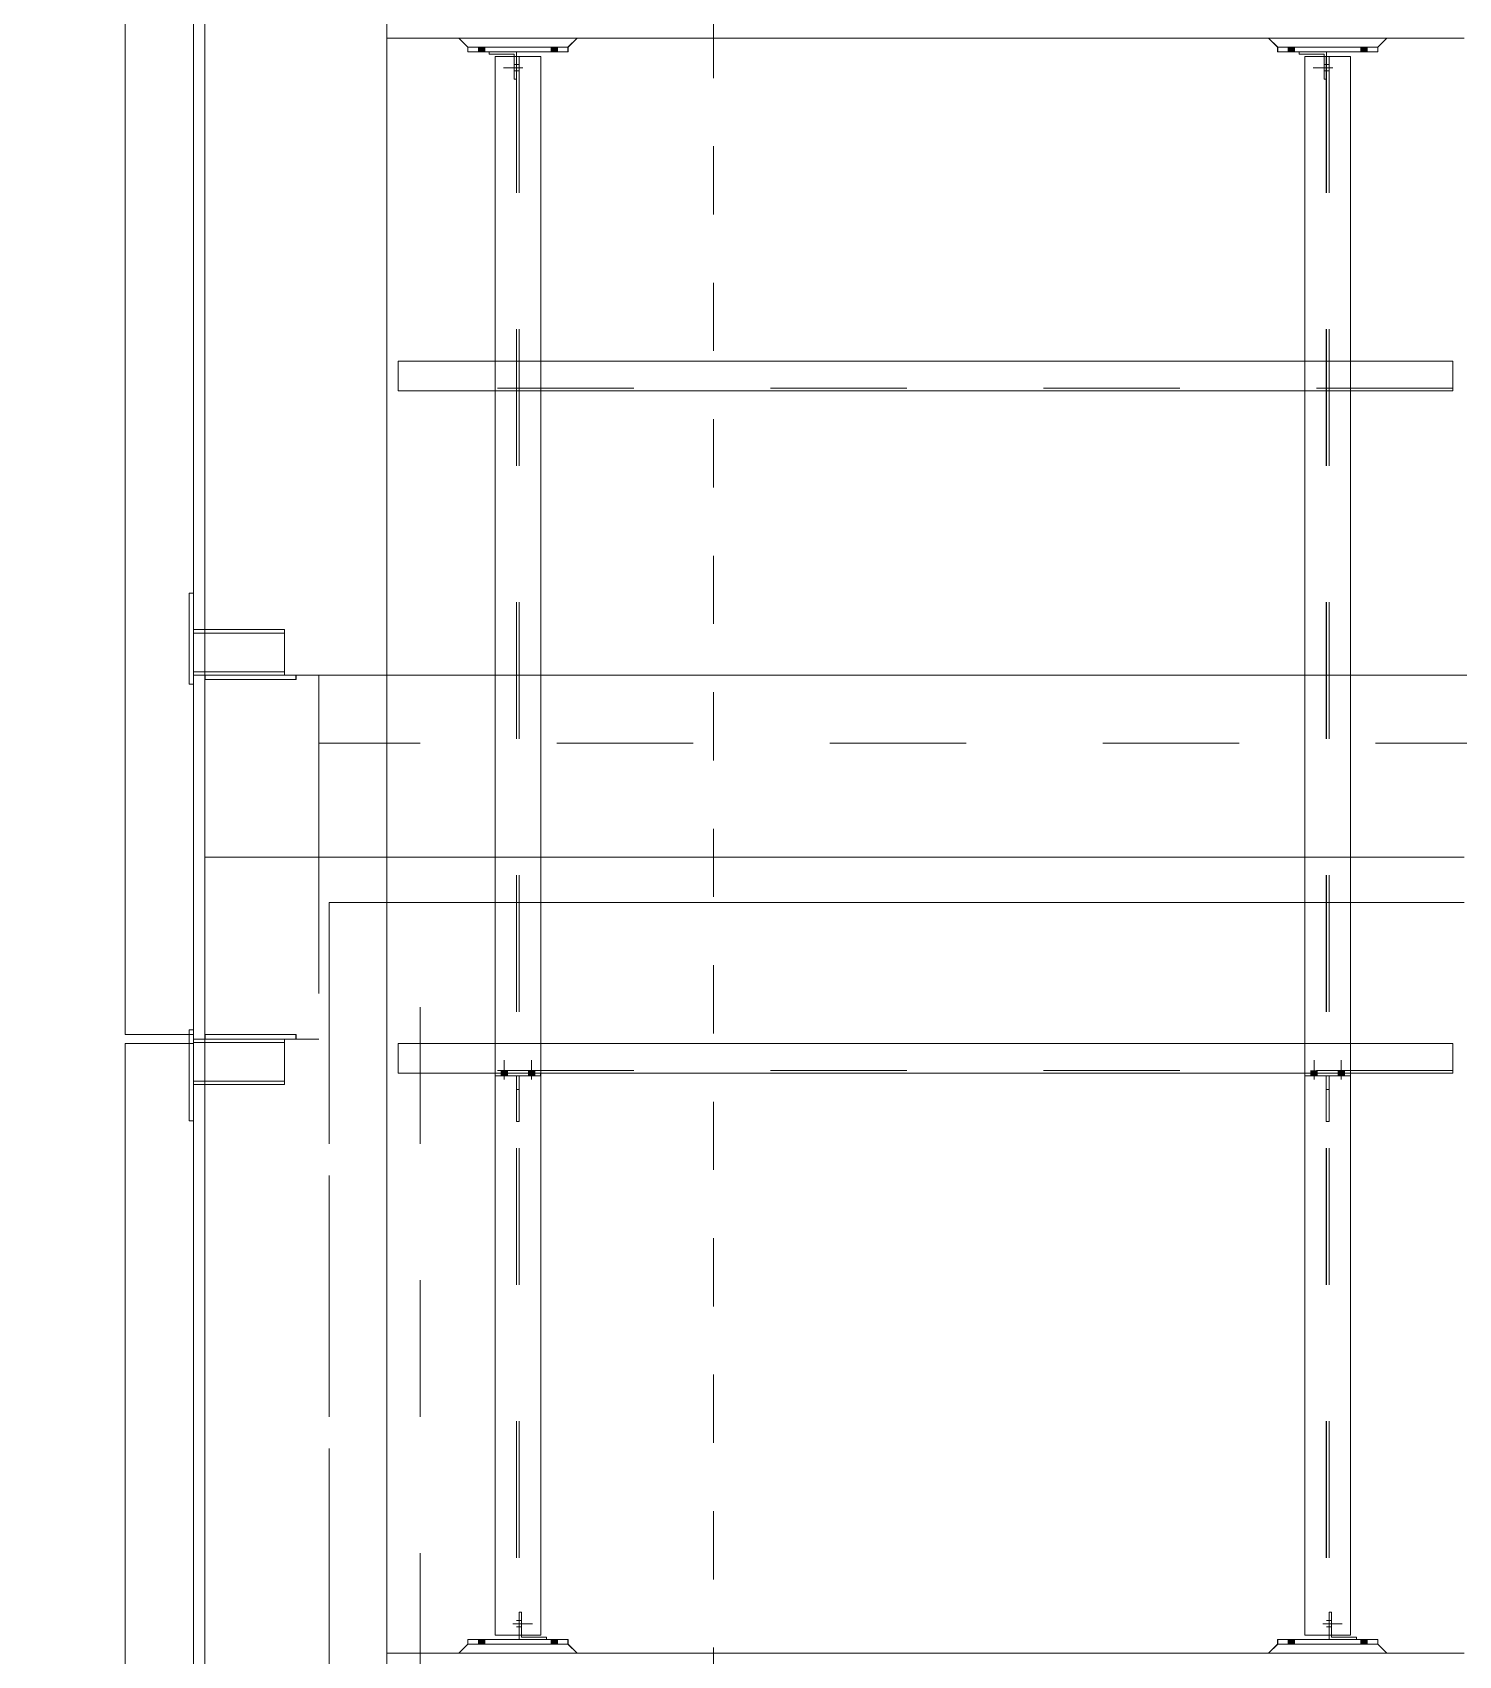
# Model space of a CAD drawing. Header units: millimetres. Extents: x 663313 to 1226001, y 1431724 to 1620898.
# Drawn here: x 663523.254 to 663526.388, y 1524736.523 to 1524740.091 of the extents above; entities that cross this region are included whole.
import ezdxf

# ---------------------------------------------------------------- set-up
doc = ezdxf.new("R2010")
doc.units = ezdxf.units.MM
for name, pattern in [('XKITLINE00', [0]), ('XKITLINE01', [4, 1, -1, 1, -1]), ('XKITLINE02', [4, 2, -2])]:
    doc.linetypes.add(name, pattern=pattern)
for name, color, linetype, lineweight in [('Bolt', 7, 'Continuous', 0), ('Part', 7, 'Continuous', 0), ('S-GRID', 7, 'Continuous', 9)]:
    doc.layers.add(name, color=color, linetype=linetype, lineweight=lineweight)
doc.layers.add('VPORT', color=7, linetype='Continuous')

# ---------------------------------------------------------------- blocks, each defined once
blk = doc.blocks.new('*A15041977')
at = {"layer": 'Part', "color": 7, "linetype": 'XKITLINE00', "lineweight": 0}
for p, q in [((202.289902, 185.058471), (202.289902, 182.391804)), ((202.289902, 182.391804), (218.076578, 182.391804))]:
    blk.add_line(p, q, dxfattribs=at)
at = {"layer": 'Part', "color": 7, "linetype": 'XKITLINE02', "lineweight": 0}
blk.add_line((202.291122, 182.391804), (202.291122, 185.058471), dxfattribs=at)
blk = doc.blocks.new('*A15061979')
at = {"layer": 'Part', "color": 7, "linetype": 'XKITLINE00', "lineweight": 0}
for p, q in [((204.943984, 182.258471), (203.477317, 182.258471)), ((203.477317, 182.258471), (203.477317, 182.191804)), ((204.943984, 182.191804), (203.477317, 182.191804)), ((204.94452, 182.258471), (204.943984, 182.258471)), ((204.943984, 182.258471), (204.94452, 182.258471)), ((204.943984, 182.191804), (204.943984, 182.258471)), ((204.943984, 182.191804), (204.94452, 182.191804)), ((204.94452, 182.191804), (204.943984, 182.191804)), ((204.94452, 182.191804), (204.94452, 182.258471))]:
    blk.add_line(p, q, dxfattribs=at)
at = {"layer": 'Part', "color": 7, "linetype": 'XKITLINE02', "lineweight": 0}
blk.add_line((203.477854, 182.191804), (203.477854, 182.258471), dxfattribs=at)
blk = doc.blocks.new('*A15071980')
at = {"layer": 'Bolt'}
for points in [[(203.724, 182.258), (203.724, 182.192), (203.631, 182.192), (203.631, 182.258)], [(204.791, 182.258), (204.791, 182.192), (204.698, 182.192), (204.698, 182.258)]]:
    blk.add_hatch(color=7, dxfattribs=at).paths.add_polyline_path(points, flags=17)
at = {"layer": 'Bolt', "color": 7, "linetype": 'XKITLINE00', "lineweight": 0}
for p, q in [((203.631, 182.258), (203.631, 182.192)), ((203.678, 182.258), (203.678, 182.192)), ((203.724, 182.258), (203.724, 182.192)), ((204.698, 182.258), (204.698, 182.192)), ((204.744, 182.258), (204.744, 182.192)), ((204.791, 182.258), (204.791, 182.192))]:
    blk.add_line(p, q, dxfattribs=at)
blk = doc.blocks.new('*A15081981')
at = {"layer": 'Part', "color": 7, "linetype": 'XKITLINE00', "lineweight": 0}
for p, q in [((216.809682, 182.258471), (215.343016, 182.258471)), ((215.343016, 182.258471), (215.343016, 182.191804)), ((216.809682, 182.191804), (215.343016, 182.191804)), ((216.810219, 182.258471), (216.809682, 182.258471)), ((216.809682, 182.258471), (216.810219, 182.258471)), ((216.809682, 182.191804), (216.809682, 182.258471)), ((216.809682, 182.191804), (216.810219, 182.191804)), ((216.810219, 182.191804), (216.809682, 182.191804)), ((216.810219, 182.191804), (216.810219, 182.258471))]:
    blk.add_line(p, q, dxfattribs=at)
at = {"layer": 'Part', "color": 7, "linetype": 'XKITLINE02', "lineweight": 0}
blk.add_line((215.343553, 182.191804), (215.343553, 182.258471), dxfattribs=at)
blk = doc.blocks.new('*A15091982')
at = {"layer": 'Bolt'}
for points in [[(215.59, 182.258), (215.59, 182.192), (215.497, 182.192), (215.497, 182.258)], [(216.657, 182.258), (216.657, 182.192), (216.563, 182.192), (216.563, 182.258)]]:
    blk.add_hatch(color=7, dxfattribs=at).paths.add_polyline_path(points, flags=17)
at = {"layer": 'Bolt', "color": 7, "linetype": 'XKITLINE00', "lineweight": 0}
for p, q in [((215.497, 182.258), (215.497, 182.192)), ((215.543, 182.258), (215.543, 182.192)), ((215.59, 182.258), (215.59, 182.192)), ((216.563, 182.258), (216.563, 182.192)), ((216.61, 182.258), (216.61, 182.192)), ((216.657, 182.258), (216.657, 182.192))]:
    blk.add_line(p, q, dxfattribs=at)
blk = doc.blocks.new('*A15181991')
at = {"layer": 'Part', "color": 7, "linetype": 'XKITLINE02', "lineweight": 0}
for p, q in [((201.29289, 173.058471), (201.2922, 173.058471)), ((201.2922, 173.058471), (250.779831, 173.058471)), ((201.2922, 172.058471), (201.2922, 173.058471)), ((250.779102, 172.058471), (201.2922, 172.058471))]:
    blk.add_line(p, q, dxfattribs=at)
blk = doc.blocks.new('*A15191992')
at = {"layer": 'Part', "color": 7, "linetype": 'XKITLINE02', "lineweight": 0}
for p, q in [((201.291259, 170.391804), (201.291259, 173.058471)), ((201.291259, 173.058471), (201.292202, 173.058471)), ((202.291243, 173.058471), (201.291259, 173.058471)), ((201.292202, 173.058471), (201.292202, 170.391804)), ((204.544457, 173.058471), (203.877342, 173.058471)), ((216.410156, 173.058471), (215.74304, 173.058471)), ((201.292202, 170.391804), (201.291259, 170.391804)), ((202.291243, 170.391804), (201.291259, 170.391804)), ((204.544457, 170.391804), (203.877342, 170.391804)), ((216.410156, 170.391804), (215.74304, 170.391804))]:
    blk.add_line(p, q, dxfattribs=at)
at = {"layer": 'Part', "color": 7, "linetype": 'XKITLINE00', "lineweight": 0}
for p, q in [((203.877342, 173.058471), (202.291243, 173.058471)), ((215.74304, 173.058471), (204.544457, 173.058471)), ((218.076578, 173.058471), (216.410156, 173.058471)), ((203.877342, 170.391804), (202.291243, 170.391804)), ((215.74304, 170.391804), (204.544457, 170.391804)), ((218.076578, 170.391804), (216.410156, 170.391804))]:
    blk.add_line(p, q, dxfattribs=at)
blk = doc.blocks.new('*A15201993')
at = {"layer": 'Part', "color": 7, "linetype": 'XKITLINE00', "lineweight": 0}
for p, q in [((202.456583, 177.225138), (202.456583, 177.658471)), ((202.456583, 177.658471), (202.456622, 177.658471)), ((202.456583, 177.658471), (217.910553, 177.658471)), ((217.909943, 177.658471), (217.909943, 177.225138)), ((217.910514, 177.265138), (217.910514, 177.658471)), ((202.456583, 177.225138), (217.910553, 177.225138)), ((217.910514, 177.265138), (217.909943, 177.265138)), ((217.909982, 177.265138), (217.910514, 177.265138)), ((217.910553, 177.265138), (217.910553, 177.225138))]:
    blk.add_line(p, q, dxfattribs=at)
at = {"layer": 'Part', "color": 7, "linetype": 'XKITLINE02', "lineweight": 0}
for p, q in [((202.456622, 177.658471), (202.456622, 177.265138)), ((202.457154, 177.265138), (202.457154, 177.658471)), ((202.457154, 177.658471), (202.457193, 177.658471)), ((202.457193, 177.658471), (202.457193, 177.225138)), ((217.909982, 177.658471), (217.909943, 177.658471)), ((217.909982, 177.265138), (217.909982, 177.658471)), ((217.910553, 177.658471), (217.910514, 177.658471)), ((217.910553, 177.658471), (217.910553, 177.265138)), ((202.457193, 177.225138), (202.456583, 177.225138)), ((202.456622, 177.265138), (202.457154, 177.265138)), ((217.909943, 177.265138), (202.456622, 177.265138))]:
    blk.add_line(p, q, dxfattribs=at)
blk = doc.blocks.new('*A15211994')
at = {"layer": 'S-GRID', "color": 7, "linetype": 'XKITLINE01', "lineweight": 0}
blk.add_line((207.07657, 113.807465), (207.07657, 234.909797), dxfattribs=at)
blk = doc.blocks.new('*A15251998')
at = {"layer": 'Part', "color": 7, "linetype": 'XKITLINE00', "lineweight": 0}
for p, q in [((199.623236, 209.725138), (199.623236, 157.458471)), ((202.289902, 209.725138), (202.289902, 157.458471)), ((202.291121, 182.391804), (202.291121, 158.725138))]:
    blk.add_line(p, q, dxfattribs=at)
at = {"layer": 'Part', "color": 7, "linetype": 'XKITLINE02', "lineweight": 0}
for p, q in [((199.624455, 135.391804), (199.624455, 209.725138)), ((202.291121, 185.058471), (202.291121, 182.391804)), ((202.291121, 158.725138), (202.291121, 135.391804))]:
    blk.add_line(p, q, dxfattribs=at)
blk = doc.blocks.new('*A15261999')
at = {"layer": 'Part', "color": 7, "linetype": 'XKITLINE00', "lineweight": 0}
for p, q in [((198.456545, 187.658471), (198.456545, 167.791804)), ((199.456545, 167.791804), (199.456545, 187.658471)), ((198.456545, 167.791804), (199.459588, 167.791804)), ((198.456545, 167.658471), (198.456545, 157.458471)), ((199.458374, 167.658471), (198.456545, 167.658471)), ((199.456545, 167.658471), (199.456545, 157.458471))]:
    blk.add_line(p, q, dxfattribs=at)
at = {"layer": 'Part', "color": 7, "linetype": 'XKITLINE02', "lineweight": 0}
blk.add_line((199.459588, 167.658471), (199.458374, 167.658471), dxfattribs=at)
blk = doc.blocks.new('*A15292002')
at = {"layer": 'Part', "color": 7, "linetype": 'XKITLINE00', "lineweight": 0}
for p, q in [((202.289905, 158.725138), (202.289905, 157.458471)), ((218.076578, 158.725138), (202.289905, 158.725138))]:
    blk.add_line(p, q, dxfattribs=at)
at = {"layer": 'Part', "color": 7, "linetype": 'XKITLINE02', "lineweight": 0}
blk.add_line((202.291118, 158.725138), (202.291118, 154.391804), dxfattribs=at)
blk = doc.blocks.new('*A15302003')
at = {"layer": 'Part', "color": 7, "linetype": 'XKITLINE02', "lineweight": 0}
for p, q in [((201.444548, 154.191804), (201.444548, 169.725138)), ((201.444548, 169.725138), (202.291243, 169.725138)), ((201.445523, 154.191804), (201.445523, 169.725138)), ((221.411209, 169.725138), (203.877342, 169.725138)), ((204.544457, 169.725138), (203.877342, 169.725138)), ((216.410156, 169.725138), (215.74304, 169.725138)), ((220.744586, 169.725138), (218.076578, 169.725138)), ((221.411209, 167.658471), (221.411209, 167.225138)), ((221.412184, 167.658471), (221.412184, 167.225138)), ((221.411209, 158.725138), (221.411209, 154.191804)), ((221.412184, 158.725138), (221.412184, 154.191804)), ((221.412184, 154.191804), (201.444548, 154.191804)), ((221.411209, 154.191804), (221.412184, 154.191804))]:
    blk.add_line(p, q, dxfattribs=at)
at = {"layer": 'Part', "color": 7, "linetype": 'XKITLINE00', "lineweight": 0}
for p, q in [((203.877342, 169.725138), (202.291243, 169.725138)), ((215.74304, 169.725138), (204.544457, 169.725138)), ((218.076578, 169.725138), (216.410156, 169.725138)), ((221.411209, 169.725138), (220.744586, 169.725138)), ((221.412184, 169.725138), (221.411209, 169.725138)), ((221.411209, 169.725138), (221.411209, 167.658471)), ((221.412184, 169.725138), (221.411209, 169.725138)), ((221.412184, 169.725138), (221.412184, 167.658471)), ((221.411209, 167.225138), (221.411209, 158.725138)), ((221.412184, 167.225138), (221.412184, 158.725138))]:
    blk.add_line(p, q, dxfattribs=at)
blk = doc.blocks.new('*A15312004')
at = {"layer": 'Part', "color": 7, "linetype": 'XKITLINE00', "lineweight": 0}
for p, q in [((202.456583, 167.225138), (202.456583, 167.658471)), ((202.456583, 167.658471), (202.456622, 167.658471)), ((217.910553, 167.658471), (202.456583, 167.658471)), ((217.909943, 167.658471), (217.909943, 167.225138)), ((217.910514, 167.265138), (217.910514, 167.658471)), ((217.910553, 167.225138), (202.456583, 167.225138)), ((217.910514, 167.265138), (217.909943, 167.265138)), ((217.909982, 167.265138), (217.910514, 167.265138)), ((217.910553, 167.265138), (217.910553, 167.225138))]:
    blk.add_line(p, q, dxfattribs=at)
at = {"layer": 'Part', "color": 7, "linetype": 'XKITLINE02', "lineweight": 0}
for p, q in [((202.456622, 167.658471), (202.456622, 167.265138)), ((202.457154, 167.265138), (202.457154, 167.658471)), ((202.457154, 167.658471), (202.457193, 167.658471)), ((202.457193, 167.658471), (202.457193, 167.225138)), ((217.909982, 167.658471), (217.909943, 167.658471)), ((217.909982, 167.265138), (217.909982, 167.658471)), ((217.910553, 167.658471), (217.910514, 167.658471)), ((217.910553, 167.658471), (217.910553, 167.265138)), ((202.457193, 167.225138), (202.456583, 167.225138)), ((202.456622, 167.265138), (202.457154, 167.265138)), ((217.909943, 167.265138), (202.456622, 167.265138))]:
    blk.add_line(p, q, dxfattribs=at)
blk = doc.blocks.new('*A15992072')
at = {"layer": 'Part', "color": 7, "linetype": 'XKITLINE00', "lineweight": 0}
for p, q in [((203.790772, 182.191804), (203.790772, 182.158471)), ((204.190772, 182.191804), (204.190772, 182.125138)), ((204.191065, 182.191804), (204.191065, 182.125138)), ((203.790772, 182.158471), (204.157439, 182.158471)), ((204.157439, 182.158471), (204.157439, 182.125138))]:
    blk.add_line(p, q, dxfattribs=at)
at = {"layer": 'Part', "color": 7, "linetype": 'XKITLINE02', "lineweight": 0}
for p, q in [((204.191065, 182.191804), (203.790772, 182.191804)), ((203.791065, 182.158471), (203.791065, 182.191804)), ((204.157732, 182.158471), (204.157439, 182.158471)), ((204.157439, 182.125138), (204.157439, 181.791804)), ((204.157732, 181.791804), (204.157732, 182.158471)), ((204.190772, 182.125138), (204.190772, 181.791804)), ((204.191065, 182.125138), (204.191065, 181.791804)), ((204.191065, 181.791804), (204.157439, 181.791804))]:
    blk.add_line(p, q, dxfattribs=at)
blk = doc.blocks.new('*A16002073')
at = {"layer": 'Bolt', "color": 7, "linetype": 'XKITLINE02', "lineweight": 0}
for p, q in [((204.283719, 181.958471), (203.997585, 181.958471)), ((204.191014, 182.005138), (204.15768, 182.005138)), ((204.230953, 182.005138), (204.190953, 182.005138)), ((204.190824, 181.911804), (204.15749, 181.911804)), ((204.230884, 181.911804), (204.190884, 181.911804))]:
    blk.add_line(p, q, dxfattribs=at)
blk = doc.blocks.new('*A16012074')
at = {"layer": 'Part', "color": 7, "linetype": 'XKITLINE02', "lineweight": 0}
for p, q in [((201.292922, 173.058471), (199.624455, 173.058471)), ((199.624455, 173.058471), (199.624455, 170.391804)), ((201.291121, 173.058471), (201.291121, 170.391804)), ((199.624455, 170.391804), (201.292922, 170.391804))]:
    blk.add_line(p, q, dxfattribs=at)
blk = doc.blocks.new('*A16022075')
at = {"layer": 'Part', "color": 7, "linetype": 'XKITLINE02', "lineweight": 0}
for p, q in [((200.958982, 173.058471), (199.624674, 173.058471)), ((199.624674, 173.058471), (199.624674, 172.991804)), ((199.624674, 172.991804), (200.958982, 172.991804)), ((199.625649, 172.991804), (199.625649, 173.058471)), ((200.958007, 172.991804), (200.958007, 173.058471)), ((200.958982, 172.991804), (200.958982, 173.058471))]:
    blk.add_line(p, q, dxfattribs=at)
blk = doc.blocks.new('*A16032076')
at = {"layer": 'Part', "color": 7, "linetype": 'XKITLINE02', "lineweight": 0}
for p, q in [((199.458983, 174.258471), (199.391341, 174.258471)), ((199.391341, 172.925138), (199.391341, 174.258471)), ((199.392317, 174.258471), (199.392317, 172.925138)), ((199.458983, 173.725138), (199.458983, 173.058471)), ((199.458983, 172.925138), (199.391341, 172.925138))]:
    blk.add_line(p, q, dxfattribs=at)
at = {"layer": 'Part', "color": 7, "linetype": 'XKITLINE00', "lineweight": 0}
for p, q in [((199.458008, 174.258471), (199.458008, 172.925138)), ((199.458008, 174.258471), (199.458983, 174.258471)), ((199.458983, 174.258471), (199.458983, 173.725138)), ((199.458008, 172.925138), (199.458983, 172.925138)), ((199.458983, 173.058471), (199.458983, 172.925138))]:
    blk.add_line(p, q, dxfattribs=at)
blk = doc.blocks.new('*A16042077')
at = {"layer": 'Part', "color": 7, "linetype": 'XKITLINE00', "lineweight": 0}
for p, q in [((199.458374, 173.725138), (199.623236, 173.725138)), ((199.458374, 173.058471), (199.458374, 173.725138)), ((199.623236, 173.058471), (199.458374, 173.058471))]:
    blk.add_line(p, q, dxfattribs=at)
at = {"layer": 'Part', "color": 7, "linetype": 'XKITLINE02', "lineweight": 0}
for p, q in [((200.79195, 173.675138), (199.458398, 173.675138)), ((199.458398, 173.675138), (199.458398, 173.108471)), ((199.458618, 173.675138), (199.458618, 173.725138)), ((199.623236, 173.725138), (200.79195, 173.725138)), ((200.79195, 173.725138), (200.791706, 173.725138)), ((200.791706, 173.725138), (200.791706, 173.058471)), ((200.79173, 173.108471), (200.79173, 173.675138)), ((200.79173, 173.675138), (200.79195, 173.675138)), ((200.79195, 173.675138), (200.79195, 173.725138)), ((199.458398, 173.108471), (200.79195, 173.108471)), ((199.458618, 173.058471), (199.458618, 173.108471)), ((199.624455, 173.058471), (199.623236, 173.058471)), ((199.623236, 173.058471), (200.79195, 173.058471)), ((200.791706, 173.058471), (200.79195, 173.058471)), ((200.79195, 173.108471), (200.79173, 173.108471)), ((200.79195, 173.058471), (200.79195, 173.108471))]:
    blk.add_line(p, q, dxfattribs=at)
blk = doc.blocks.new('*A16062079')
at = {"layer": 'Part', "color": 7, "linetype": 'XKITLINE02', "lineweight": 0}
for p, q in [((201.292922, 170.391804), (199.624455, 170.391804)), ((199.624455, 170.391804), (199.624455, 167.725138)), ((201.291121, 170.391804), (201.291121, 167.725138)), ((199.624455, 167.725138), (201.292922, 167.725138))]:
    blk.add_line(p, q, dxfattribs=at)
blk = doc.blocks.new('*A16072080')
at = {"layer": 'Part', "color": 7, "linetype": 'XKITLINE02', "lineweight": 0}
for p, q in [((202.779586, 169.725138), (201.445598, 169.725138)), ((201.445598, 169.725138), (201.445598, 154.191804)), ((202.778931, 154.191804), (202.778931, 169.725138)), ((201.445598, 154.191804), (202.779586, 154.191804))]:
    blk.add_line(p, q, dxfattribs=at)
blk = doc.blocks.new('*A16082081')
at = {"layer": 'Part', "color": 7, "linetype": 'XKITLINE00', "lineweight": 0}
for p, q in [((203.877342, 182.125138), (203.877342, 177.658471)), ((204.544457, 182.125138), (203.877342, 182.125138)), ((204.544008, 182.125138), (204.544008, 177.658471)), ((204.544496, 182.125138), (204.544457, 182.125138)), ((204.544457, 182.125138), (204.544457, 177.658471)), ((203.877342, 177.225138), (203.877342, 167.658471)), ((204.544008, 177.225138), (204.544008, 167.658471)), ((204.544457, 177.225138), (204.544457, 167.658471)), ((204.544008, 167.225138), (204.544008, 158.991804)), ((204.544457, 167.225138), (204.544457, 158.991804)), ((203.877342, 167.185138), (203.877342, 158.991804)), ((204.544457, 158.991804), (203.877342, 158.991804)), ((204.544457, 158.991804), (204.544496, 158.991804))]:
    blk.add_line(p, q, dxfattribs=at)
at = {"layer": 'Part', "color": 7, "linetype": 'XKITLINE02', "lineweight": 0}
for p, q in [((203.877381, 182.125138), (203.877381, 158.991804)), ((203.87779, 182.125138), (203.87779, 158.991804)), ((203.877829, 182.125138), (203.877829, 158.991804)), ((204.190714, 182.125138), (204.190714, 158.991804)), ((204.191123, 182.125138), (204.191123, 158.991804)), ((204.230714, 182.125138), (204.230714, 158.991804)), ((204.231123, 182.125138), (204.231123, 158.991804)), ((204.544496, 182.125138), (204.544008, 182.125138)), ((204.544047, 182.125138), (204.544047, 158.991804)), ((204.544496, 158.991804), (204.544496, 182.125138)), ((203.877342, 177.658471), (203.877342, 177.225138)), ((204.544008, 177.658471), (204.544008, 177.225138)), ((204.544457, 177.658471), (204.544457, 177.225138)), ((203.877342, 167.658471), (203.877342, 167.185138)), ((204.544008, 167.658471), (204.544008, 167.225138)), ((204.544457, 167.658471), (204.544457, 167.225138)), ((204.544496, 158.991804), (204.544008, 158.991804))]:
    blk.add_line(p, q, dxfattribs=at)
blk = doc.blocks.new('*A16122085')
at = {"layer": 'Part', "color": 7, "linetype": 'XKITLINE00', "lineweight": 0}
for p, q in [((204.94452, 158.925138), (203.477317, 158.925138)), ((203.477317, 158.858471), (203.477317, 158.925138)), ((204.943984, 158.925138), (204.94452, 158.925138)), ((204.943984, 158.925138), (204.943984, 158.858471)), ((204.94452, 158.858471), (204.94452, 158.925138)), ((204.94452, 158.858471), (203.477317, 158.858471)), ((204.943984, 158.858471), (204.94452, 158.858471))]:
    blk.add_line(p, q, dxfattribs=at)
at = {"layer": 'Part', "color": 7, "linetype": 'XKITLINE02', "lineweight": 0}
blk.add_line((203.477854, 158.858471), (203.477854, 158.925138), dxfattribs=at)
blk = doc.blocks.new('*A16132086')
at = {"layer": 'Part', "color": 7, "linetype": 'XKITLINE00', "lineweight": 0}
for p, q in [((203.477317, 158.858471), (203.343886, 158.725138)), ((204.943984, 158.858471), (203.477317, 158.858471)), ((204.94452, 158.858471), (204.943984, 158.858471)), ((204.943984, 158.858471), (205.077219, 158.725138)), ((205.077951, 158.725138), (204.94452, 158.858471))]:
    blk.add_line(p, q, dxfattribs=at)
at = {"layer": 'Part', "color": 7, "linetype": 'XKITLINE02', "lineweight": 0}
for p, q in [((203.343886, 158.725138), (203.344618, 158.725138)), ((205.077951, 158.725138), (203.343886, 158.725138)), ((203.344618, 158.725138), (203.477854, 158.858471)), ((204.94452, 158.858471), (204.943984, 158.858471))]:
    blk.add_line(p, q, dxfattribs=at)
blk = doc.blocks.new('*A16142087')
at = {"layer": 'Bolt'}
for points in [[(203.724, 158.925), (203.724, 158.858), (203.631, 158.858), (203.631, 158.925)], [(204.791, 158.925), (204.791, 158.858), (204.698, 158.858), (204.698, 158.925)]]:
    blk.add_hatch(color=7, dxfattribs=at).paths.add_polyline_path(points, flags=17)
at = {"layer": 'Bolt', "color": 7, "linetype": 'XKITLINE00', "lineweight": 0}
for p, q in [((203.631, 158.858), (203.631, 158.925)), ((203.678, 158.858), (203.678, 158.925)), ((203.724, 158.858), (203.724, 158.925)), ((204.698, 158.858), (204.698, 158.925)), ((204.744, 158.858), (204.744, 158.925)), ((204.791, 158.858), (204.791, 158.925))]:
    blk.add_line(p, q, dxfattribs=at)
blk = doc.blocks.new('*A16152088')
at = {"layer": 'Part', "color": 7, "linetype": 'XKITLINE02', "lineweight": 0}
for p, q in [((200.958982, 167.791804), (199.624674, 167.791804)), ((199.624674, 167.791804), (199.624674, 167.725138)), ((199.624674, 167.725138), (200.958982, 167.725138)), ((199.625649, 167.725138), (199.625649, 167.791804)), ((200.958007, 167.725138), (200.958007, 167.791804)), ((200.958982, 167.725138), (200.958982, 167.791804))]:
    blk.add_line(p, q, dxfattribs=at)
blk = doc.blocks.new('*A16162089')
at = {"layer": 'Part', "color": 7, "linetype": 'XKITLINE02', "lineweight": 0}
for p, q in [((199.391341, 167.858471), (199.391341, 167.791804)), ((199.391341, 167.858471), (199.392317, 167.858471)), ((199.391341, 167.858471), (199.458008, 167.858471)), ((199.392317, 167.858471), (199.392317, 166.525138)), ((199.458983, 167.725138), (199.458983, 167.058471)), ((199.391341, 167.658471), (199.391341, 166.525138)), ((199.392317, 166.525138), (199.391341, 166.525138)), ((199.391341, 166.525138), (199.458008, 166.525138))]:
    blk.add_line(p, q, dxfattribs=at)
at = {"layer": 'Part', "color": 7, "linetype": 'XKITLINE00', "lineweight": 0}
for p, q in [((199.391341, 167.791804), (199.391341, 167.658471)), ((199.458983, 167.858471), (199.458008, 167.858471)), ((199.458008, 167.858471), (199.458008, 166.525138)), ((199.458983, 167.858471), (199.458983, 167.725138)), ((199.458983, 167.058471), (199.458983, 166.525138)), ((199.458008, 166.525138), (199.458983, 166.525138))]:
    blk.add_line(p, q, dxfattribs=at)
blk = doc.blocks.new('*A16172090')
at = {"layer": 'Part', "color": 7, "linetype": 'XKITLINE00', "lineweight": 0}
for p, q in [((199.458374, 167.058471), (199.458374, 167.725138)), ((199.458374, 167.725138), (199.623236, 167.725138)), ((199.458374, 167.058471), (199.623236, 167.058471))]:
    blk.add_line(p, q, dxfattribs=at)
at = {"layer": 'Part', "color": 7, "linetype": 'XKITLINE02', "lineweight": 0}
for p, q in [((199.458374, 167.725138), (199.458618, 167.725138)), ((199.458618, 167.675138), (199.458398, 167.675138)), ((199.458398, 167.675138), (199.458398, 167.108471)), ((199.458398, 167.675138), (200.79195, 167.675138)), ((199.458618, 167.725138), (199.458618, 167.675138)), ((199.623236, 167.725138), (199.624455, 167.725138)), ((199.623236, 167.725138), (200.79195, 167.725138)), ((200.791706, 167.058471), (200.791706, 167.725138)), ((200.79173, 167.108471), (200.79173, 167.675138)), ((200.79195, 167.675138), (200.79195, 167.725138)), ((199.458618, 167.058471), (199.458374, 167.058471)), ((199.458398, 167.108471), (199.458618, 167.108471)), ((199.458398, 167.108471), (200.79195, 167.108471)), ((199.458618, 167.108471), (199.458618, 167.058471)), ((200.79195, 167.058471), (199.623236, 167.058471)), ((200.79195, 167.108471), (200.79195, 167.058471))]:
    blk.add_line(p, q, dxfattribs=at)
blk = doc.blocks.new('*A16182091')
at = {"layer": 'Part', "color": 7, "linetype": 'XKITLINE02', "lineweight": 0}
for p, q in [((204.230772, 159.325138), (204.264398, 159.325138)), ((204.230772, 159.325138), (204.230772, 158.991804)), ((204.231065, 158.925138), (204.231065, 159.325138)), ((204.264106, 159.325138), (204.264106, 158.991804)), ((204.264398, 159.325138), (204.264398, 158.991804)), ((204.631065, 158.925138), (204.230772, 158.925138))]:
    blk.add_line(p, q, dxfattribs=at)
at = {"layer": 'Part', "color": 7, "linetype": 'XKITLINE00', "lineweight": 0}
for p, q in [((204.230772, 158.991804), (204.230772, 158.925138)), ((204.264106, 158.991804), (204.264106, 158.958471)), ((204.264106, 158.958471), (204.630772, 158.958471)), ((204.264398, 158.991804), (204.264398, 158.958471)), ((204.630772, 158.958471), (204.631065, 158.958471)), ((204.631065, 158.958471), (204.630772, 158.958471)), ((204.630772, 158.958471), (204.630772, 158.925138)), ((204.631065, 158.958471), (204.631065, 158.925138))]:
    blk.add_line(p, q, dxfattribs=at)
blk = doc.blocks.new('*A16192092')
at = {"layer": 'Bolt', "color": 7, "linetype": 'XKITLINE02', "lineweight": 0}
for p, q in [((204.138119, 159.158471), (204.424252, 159.158471)), ((204.190884, 159.205138), (204.230884, 159.205138)), ((204.190953, 159.111804), (204.230953, 159.111804)), ((204.230824, 159.205138), (204.264157, 159.205138)), ((204.231014, 159.111804), (204.264347, 159.111804))]:
    blk.add_line(p, q, dxfattribs=at)
blk = doc.blocks.new('*A16202093')
at = {"layer": 'Part', "color": 7, "linetype": 'XKITLINE00', "lineweight": 0}
for p, q in [((203.876756, 167.185138), (203.876756, 167.225138)), ((204.543423, 167.185138), (204.543423, 167.225138)), ((204.544008, 167.225138), (204.544008, 167.185138)), ((204.543423, 167.185138), (203.876756, 167.185138)), ((204.544008, 167.185138), (204.543423, 167.185138)), ((204.544008, 167.185138), (204.543423, 167.185138))]:
    blk.add_line(p, q, dxfattribs=at)
at = {"layer": 'Part', "color": 7, "linetype": 'XKITLINE02', "lineweight": 0}
for p, q in [((204.544008, 167.225138), (203.876756, 167.225138)), ((203.877342, 167.185138), (203.877342, 167.225138)), ((204.543423, 167.225138), (204.544008, 167.225138))]:
    blk.add_line(p, q, dxfattribs=at)
blk = doc.blocks.new('*A16212094')
at = {"layer": 'Part', "color": 7, "linetype": 'XKITLINE00', "lineweight": 0}
for p, q in [((204.19009, 166.985138), (204.19009, 167.185138)), ((204.23009, 167.185138), (204.19009, 167.185138)), ((204.190529, 166.518471), (204.19009, 166.985138)), ((204.19009, 166.985138), (204.23009, 166.985138)), ((204.23009, 166.985138), (204.23009, 167.185138)), ((204.23009, 166.985138), (204.230528, 166.518471)), ((204.230675, 166.518471), (204.230675, 167.185138)), ((204.230675, 166.518471), (204.190529, 166.518471)), ((204.230528, 166.518471), (204.230675, 166.518471))]:
    blk.add_line(p, q, dxfattribs=at)
at = {"layer": 'Part', "color": 7, "linetype": 'XKITLINE02', "lineweight": 0}
for p, q in [((204.19009, 167.185138), (204.190675, 167.185138)), ((204.190675, 167.185138), (204.190675, 166.518471)), ((204.23009, 167.185138), (204.230675, 167.185138)), ((204.230675, 167.185138), (204.23009, 167.185138)), ((204.190675, 166.518471), (204.190529, 166.518471))]:
    blk.add_line(p, q, dxfattribs=at)
blk = doc.blocks.new('*A16222095')
at = {"layer": 'Bolt'}
for points in [[(204.057, 167.265), (204.057, 167.225), (203.964, 167.225), (203.964, 167.265)], [(204.057, 167.225), (204.057, 167.185), (203.964, 167.185), (203.964, 167.225)], [(204.457, 167.265), (204.457, 167.225), (204.364, 167.225), (204.364, 167.265)], [(204.457, 167.225), (204.457, 167.185), (204.364, 167.185), (204.364, 167.225)]]:
    blk.add_hatch(color=7, dxfattribs=at).paths.add_polyline_path(points, flags=17)
at = {"layer": 'Bolt', "color": 7, "linetype": 'XKITLINE00', "lineweight": 0}
for p, q in [((203.964, 167.225), (203.964, 167.265)), ((203.964, 167.185), (203.964, 167.225)), ((204.01, 167.132), (204.01, 167.418)), ((204.057, 167.225), (204.057, 167.265)), ((204.057, 167.185), (204.057, 167.225)), ((204.364, 167.225), (204.364, 167.265)), ((204.364, 167.185), (204.364, 167.225)), ((204.41, 167.132), (204.41, 167.418)), ((204.457, 167.225), (204.457, 167.265)), ((204.457, 167.185), (204.457, 167.225))]:
    blk.add_line(p, q, dxfattribs=at)
blk = doc.blocks.new('*A16382111')
at = {"layer": 'Part', "color": 7, "linetype": 'XKITLINE00', "lineweight": 0}
for p, q in [((203.477317, 182.258471), (203.343886, 182.391804)), ((204.943984, 182.258471), (203.477317, 182.258471)), ((205.077219, 182.391804), (204.943984, 182.258471)), ((204.94452, 182.258471), (204.943984, 182.258471)), ((205.077951, 182.391804), (204.94452, 182.258471))]:
    blk.add_line(p, q, dxfattribs=at)
at = {"layer": 'Part', "color": 7, "linetype": 'XKITLINE02', "lineweight": 0}
for p, q in [((205.077951, 182.391804), (203.343886, 182.391804)), ((203.344618, 182.391804), (203.477854, 182.258471)), ((203.477854, 182.258471), (203.477317, 182.258471)), ((205.077219, 182.391804), (205.077951, 182.391804))]:
    blk.add_line(p, q, dxfattribs=at)
blk = doc.blocks.new('*A16712144')
at = {"layer": 'Part', "color": 7, "linetype": 'XKITLINE00', "lineweight": 0}
for p, q in [((216.810219, 158.925138), (215.343016, 158.925138)), ((215.343016, 158.858471), (215.343016, 158.925138)), ((216.809682, 158.925138), (216.810219, 158.925138)), ((216.809682, 158.925138), (216.809682, 158.858471)), ((216.810219, 158.858471), (216.810219, 158.925138)), ((216.810219, 158.858471), (215.343016, 158.858471)), ((216.809682, 158.858471), (216.810219, 158.858471))]:
    blk.add_line(p, q, dxfattribs=at)
at = {"layer": 'Part', "color": 7, "linetype": 'XKITLINE02', "lineweight": 0}
blk.add_line((215.343553, 158.858471), (215.343553, 158.925138), dxfattribs=at)
blk = doc.blocks.new('*A16722145')
at = {"layer": 'Part', "color": 7, "linetype": 'XKITLINE00', "lineweight": 0}
for p, q in [((215.343016, 158.858471), (215.209585, 158.725138)), ((216.809682, 158.858471), (215.343016, 158.858471)), ((216.810219, 158.858471), (216.809682, 158.858471)), ((216.809682, 158.858471), (216.942918, 158.725138)), ((216.94365, 158.725138), (216.810219, 158.858471))]:
    blk.add_line(p, q, dxfattribs=at)
at = {"layer": 'Part', "color": 7, "linetype": 'XKITLINE02', "lineweight": 0}
for p, q in [((215.209585, 158.725138), (215.210317, 158.725138)), ((216.94365, 158.725138), (215.209585, 158.725138)), ((215.210317, 158.725138), (215.343553, 158.858471)), ((216.810219, 158.858471), (216.809682, 158.858471))]:
    blk.add_line(p, q, dxfattribs=at)
blk = doc.blocks.new('*A16732146')
at = {"layer": 'Bolt'}
for points in [[(215.59, 158.925), (215.59, 158.858), (215.497, 158.858), (215.497, 158.925)], [(216.657, 158.925), (216.657, 158.858), (216.563, 158.858), (216.563, 158.925)]]:
    blk.add_hatch(color=7, dxfattribs=at).paths.add_polyline_path(points, flags=17)
at = {"layer": 'Bolt', "color": 7, "linetype": 'XKITLINE00', "lineweight": 0}
for p, q in [((215.497, 158.858), (215.497, 158.925)), ((215.543, 158.858), (215.543, 158.925)), ((215.59, 158.858), (215.59, 158.925)), ((216.563, 158.858), (216.563, 158.925)), ((216.61, 158.858), (216.61, 158.925)), ((216.657, 158.858), (216.657, 158.925))]:
    blk.add_line(p, q, dxfattribs=at)
blk = doc.blocks.new('*A16742147')
at = {"layer": 'Part', "color": 7, "linetype": 'XKITLINE02', "lineweight": 0}
for p, q in [((216.096471, 159.325138), (216.130097, 159.325138)), ((216.096471, 159.325138), (216.096471, 158.991804)), ((216.096764, 158.925138), (216.096764, 159.325138)), ((216.129805, 159.325138), (216.129805, 158.991804)), ((216.130097, 159.325138), (216.130097, 158.991804)), ((216.496764, 158.925138), (216.096471, 158.925138))]:
    blk.add_line(p, q, dxfattribs=at)
at = {"layer": 'Part', "color": 7, "linetype": 'XKITLINE00', "lineweight": 0}
for p, q in [((216.096471, 158.991804), (216.096471, 158.925138)), ((216.129805, 158.991804), (216.129805, 158.958471)), ((216.129805, 158.958471), (216.496471, 158.958471)), ((216.130097, 158.991804), (216.130097, 158.958471)), ((216.496471, 158.958471), (216.496764, 158.958471)), ((216.496764, 158.958471), (216.496471, 158.958471)), ((216.496471, 158.958471), (216.496471, 158.925138)), ((216.496764, 158.958471), (216.496764, 158.925138))]:
    blk.add_line(p, q, dxfattribs=at)
blk = doc.blocks.new('*A16752148')
at = {"layer": 'Bolt', "color": 7, "linetype": 'XKITLINE02', "lineweight": 0}
for p, q in [((216.003818, 159.158471), (216.289951, 159.158471)), ((216.056583, 159.205138), (216.096583, 159.205138)), ((216.056652, 159.111804), (216.096652, 159.111804)), ((216.096522, 159.205138), (216.129856, 159.205138)), ((216.096713, 159.111804), (216.130046, 159.111804))]:
    blk.add_line(p, q, dxfattribs=at)
blk = doc.blocks.new('*A16762149')
at = {"layer": 'Part', "color": 7, "linetype": 'XKITLINE00', "lineweight": 0}
for p, q in [((215.742455, 167.185138), (215.742455, 167.225138)), ((216.409122, 167.185138), (216.409122, 167.225138)), ((216.409707, 167.225138), (216.409707, 167.185138)), ((216.409122, 167.185138), (215.742455, 167.185138)), ((216.409707, 167.185138), (216.409122, 167.185138)), ((216.409707, 167.185138), (216.409122, 167.185138))]:
    blk.add_line(p, q, dxfattribs=at)
at = {"layer": 'Part', "color": 7, "linetype": 'XKITLINE02', "lineweight": 0}
for p, q in [((216.409707, 167.225138), (215.742455, 167.225138)), ((215.74304, 167.185138), (215.74304, 167.225138)), ((216.409122, 167.225138), (216.409707, 167.225138))]:
    blk.add_line(p, q, dxfattribs=at)
blk = doc.blocks.new('*A16772150')
at = {"layer": 'Part', "color": 7, "linetype": 'XKITLINE00', "lineweight": 0}
for p, q in [((216.055789, 166.985138), (216.055789, 167.185138)), ((216.095789, 167.185138), (216.055789, 167.185138)), ((216.056227, 166.518471), (216.055789, 166.985138)), ((216.055789, 166.985138), (216.095789, 166.985138)), ((216.095789, 166.985138), (216.095789, 167.185138)), ((216.095789, 166.985138), (216.096227, 166.518471)), ((216.096374, 166.518471), (216.096374, 167.185138)), ((216.096374, 166.518471), (216.056227, 166.518471)), ((216.096227, 166.518471), (216.096374, 166.518471))]:
    blk.add_line(p, q, dxfattribs=at)
at = {"layer": 'Part', "color": 7, "linetype": 'XKITLINE02', "lineweight": 0}
for p, q in [((216.055789, 167.185138), (216.056374, 167.185138)), ((216.056374, 167.185138), (216.056374, 166.518471)), ((216.095789, 167.185138), (216.096374, 167.185138)), ((216.096374, 167.185138), (216.095789, 167.185138)), ((216.056374, 166.518471), (216.056227, 166.518471))]:
    blk.add_line(p, q, dxfattribs=at)
blk = doc.blocks.new('*A16782151')
at = {"layer": 'Bolt'}
for points in [[(215.923, 167.265), (215.923, 167.225), (215.829, 167.225), (215.829, 167.265)], [(215.923, 167.225), (215.923, 167.185), (215.829, 167.185), (215.829, 167.225)], [(216.323, 167.265), (216.323, 167.225), (216.229, 167.225), (216.229, 167.265)], [(216.323, 167.225), (216.323, 167.185), (216.229, 167.185), (216.229, 167.225)]]:
    blk.add_hatch(color=7, dxfattribs=at).paths.add_polyline_path(points, flags=17)
at = {"layer": 'Bolt', "color": 7, "linetype": 'XKITLINE00', "lineweight": 0}
for p, q in [((215.829, 167.225), (215.829, 167.265)), ((215.829, 167.185), (215.829, 167.225)), ((215.876, 167.132), (215.876, 167.418)), ((215.923, 167.225), (215.923, 167.265)), ((215.923, 167.185), (215.923, 167.225)), ((216.229, 167.225), (216.229, 167.265)), ((216.229, 167.185), (216.229, 167.225)), ((216.276, 167.132), (216.276, 167.418)), ((216.323, 167.225), (216.323, 167.265)), ((216.323, 167.185), (216.323, 167.225))]:
    blk.add_line(p, q, dxfattribs=at)
blk = doc.blocks.new('*A17432216')
at = {"layer": 'Part', "color": 7, "linetype": 'XKITLINE00', "lineweight": 0}
for p, q in [((215.656471, 182.191804), (215.656471, 182.158471)), ((216.056471, 182.191804), (216.056471, 182.125138)), ((216.056764, 182.191804), (216.056764, 182.125138)), ((215.656471, 182.158471), (216.023138, 182.158471)), ((216.023138, 182.158471), (216.023138, 182.125138))]:
    blk.add_line(p, q, dxfattribs=at)
at = {"layer": 'Part', "color": 7, "linetype": 'XKITLINE02', "lineweight": 0}
for p, q in [((216.056764, 182.191804), (215.656471, 182.191804)), ((215.656764, 182.158471), (215.656764, 182.191804)), ((216.02343, 182.158471), (216.023138, 182.158471)), ((216.023138, 182.125138), (216.023138, 181.791804)), ((216.02343, 181.791804), (216.02343, 182.158471)), ((216.056471, 182.125138), (216.056471, 181.791804)), ((216.056764, 182.125138), (216.056764, 181.791804)), ((216.056764, 181.791804), (216.023138, 181.791804))]:
    blk.add_line(p, q, dxfattribs=at)
blk = doc.blocks.new('*A17442217')
at = {"layer": 'Bolt', "color": 7, "linetype": 'XKITLINE02', "lineweight": 0}
for p, q in [((216.149417, 181.958471), (215.863284, 181.958471)), ((216.056713, 182.005138), (216.023379, 182.005138)), ((216.096652, 182.005138), (216.056652, 182.005138)), ((216.056522, 181.911804), (216.023189, 181.911804)), ((216.096583, 181.911804), (216.056583, 181.911804))]:
    blk.add_line(p, q, dxfattribs=at)
blk = doc.blocks.new('*A17522225')
at = {"layer": 'Part', "color": 7, "linetype": 'XKITLINE00', "lineweight": 0}
for p, q in [((215.74304, 182.125138), (215.74304, 177.658471)), ((216.410156, 182.125138), (215.74304, 182.125138)), ((216.409707, 182.125138), (216.409707, 177.658471)), ((216.410195, 182.125138), (216.410156, 182.125138)), ((216.410156, 182.125138), (216.410156, 177.658471)), ((215.74304, 177.225138), (215.74304, 167.658471)), ((216.409707, 177.225138), (216.409707, 167.658471)), ((216.410156, 177.225138), (216.410156, 167.658471)), ((216.409707, 167.225138), (216.409707, 158.991804)), ((216.410156, 167.225138), (216.410156, 158.991804)), ((215.74304, 167.185138), (215.74304, 158.991804)), ((216.410156, 158.991804), (215.74304, 158.991804)), ((216.410156, 158.991804), (216.410195, 158.991804))]:
    blk.add_line(p, q, dxfattribs=at)
at = {"layer": 'Part', "color": 7, "linetype": 'XKITLINE02', "lineweight": 0}
for p, q in [((215.743079, 182.125138), (215.743079, 158.991804)), ((215.743489, 182.125138), (215.743489, 158.991804)), ((215.743528, 182.125138), (215.743528, 158.991804)), ((216.056413, 182.125138), (216.056413, 158.991804)), ((216.056822, 182.125138), (216.056822, 158.991804)), ((216.096413, 182.125138), (216.096413, 158.991804)), ((216.096822, 182.125138), (216.096822, 158.991804)), ((216.410195, 182.125138), (216.409707, 182.125138)), ((216.409746, 182.125138), (216.409746, 158.991804)), ((216.410195, 158.991804), (216.410195, 182.125138)), ((215.74304, 177.658471), (215.74304, 177.225138)), ((216.409707, 177.658471), (216.409707, 177.225138)), ((216.410156, 177.658471), (216.410156, 177.225138)), ((215.74304, 167.658471), (215.74304, 167.185138)), ((216.409707, 167.658471), (216.409707, 167.225138)), ((216.410156, 167.658471), (216.410156, 167.225138)), ((216.410195, 158.991804), (216.409707, 158.991804))]:
    blk.add_line(p, q, dxfattribs=at)
blk = doc.blocks.new('*A17932266')
at = {"layer": 'Part', "color": 7, "linetype": 'XKITLINE00', "lineweight": 0}
for p, q in [((215.343016, 182.258471), (215.209585, 182.391804)), ((216.809682, 182.258471), (215.343016, 182.258471)), ((216.942918, 182.391804), (216.809682, 182.258471)), ((216.810219, 182.258471), (216.809682, 182.258471)), ((216.94365, 182.391804), (216.810219, 182.258471))]:
    blk.add_line(p, q, dxfattribs=at)
at = {"layer": 'Part', "color": 7, "linetype": 'XKITLINE02', "lineweight": 0}
for p, q in [((216.94365, 182.391804), (215.209585, 182.391804)), ((215.210317, 182.391804), (215.343553, 182.258471)), ((215.343553, 182.258471), (215.343016, 182.258471)), ((216.942918, 182.391804), (216.94365, 182.391804))]:
    blk.add_line(p, q, dxfattribs=at)

msp = doc.modelspace()

# ---------------------------------------------------------------- hatches: boundary and pattern name
at = {"layer": 'VPORT'}
h = msp.add_hatch(dxfattribs=at)
h.set_pattern_fill('ANGLE')
h.set_pattern_definition([(235.288, (663627.358, 1524790.5456), (5.74185, -3.9776), [5.08, -1.905]), (325.288, (663627.358, 1524790.5456), (3.9776, 5.74185), [5.08, -1.905])])
h.paths.add_polyline_path([(663617.8537, 1524792.0691), (663619.0867, 1524791.215), (663617.3783, 1524788.7489), (663616.1453, 1524789.603)])
edge = h.paths.add_edge_path(flags=16)
edge.add_line((663617.5126, 1524790.4806), (663617.7194, 1524790.3374))
edge = h.paths.add_edge_path(flags=16)
edge.add_line((663617.5444, 1524790.3056), (663617.6876, 1524790.5124))
h.paths.add_polyline_path([(663612.4437, 1524784.2591), (663613.6767, 1524783.405), (663611.9683, 1524780.9389), (663610.7353, 1524781.793)])
edge = h.paths.add_edge_path(flags=16)
edge.add_line((663612.1026, 1524782.6706), (663612.3094, 1524782.5274))
edge = h.paths.add_edge_path(flags=16)
edge.add_line((663612.1344, 1524782.4956), (663612.2776, 1524782.7024))
h.paths.add_polyline_path([(663604.7567, 1524773.1621), (663605.9897, 1524772.308), (663604.2813, 1524769.8419), (663603.0483, 1524770.696)])
edge = h.paths.add_edge_path(flags=16)
edge.add_line((663604.4156, 1524771.5736), (663604.6224, 1524771.4304))
edge = h.paths.add_edge_path(flags=16)
edge.add_line((663604.4474, 1524771.3986), (663604.5906, 1524771.6054))
h.paths.add_polyline_path([(663599.8027, 1524766.0101), (663601.0357, 1524765.156), (663599.3273, 1524762.6899), (663598.0943, 1524763.544)])
edge = h.paths.add_edge_path(flags=16)
edge.add_line((663599.4616, 1524764.4216), (663599.6684, 1524764.2784))
edge = h.paths.add_edge_path(flags=16)
edge.add_line((663599.4934, 1524764.2466), (663599.6366, 1524764.4534))
h.paths.add_polyline_path([(663592.6837, 1524755.7351), (663593.9167, 1524754.881), (663592.2083, 1524752.4149), (663590.9753, 1524753.269)])
edge = h.paths.add_edge_path(flags=16)
edge.add_line((663592.3426, 1524754.1466), (663592.5494, 1524754.0034))
edge = h.paths.add_edge_path(flags=16)
edge.add_line((663592.3744, 1524753.9716), (663592.5176, 1524754.1784))
h.paths.add_polyline_path([(663585.2817, 1524745.0491), (663586.5147, 1524744.195), (663584.8063, 1524741.7289), (663583.5733, 1524742.583)])
edge = h.paths.add_edge_path(flags=16)
edge.add_line((663584.9406, 1524743.4606), (663585.1474, 1524743.3174))
edge = h.paths.add_edge_path(flags=16)
edge.add_line((663584.9724, 1524743.2856), (663585.1156, 1524743.4924))
h.paths.add_polyline_path([(663578.7897, 1524735.6781), (663580.0227, 1524734.824), (663578.3143, 1524732.3579), (663577.0813, 1524733.212)])
edge = h.paths.add_edge_path(flags=16)
edge.add_line((663578.4486, 1524734.0896), (663578.6554, 1524733.9464))
edge = h.paths.add_edge_path(flags=16)
edge.add_line((663578.4804, 1524733.9146), (663578.6236, 1524734.1214))
h.paths.add_polyline_path([(663572.2977, 1524726.3071), (663573.5307, 1524725.453), (663571.8223, 1524722.9869), (663570.5893, 1524723.841)])
edge = h.paths.add_edge_path(flags=16)
edge.add_line((663571.9566, 1524724.7186), (663572.1634, 1524724.5754))
edge = h.paths.add_edge_path(flags=16)
edge.add_line((663571.9884, 1524724.5436), (663572.1316, 1524724.7504))
h.paths.add_polyline_path([(663565.8057, 1524716.9351), (663567.0387, 1524716.081), (663565.3303, 1524713.6149), (663564.0973, 1524714.469)])
edge = h.paths.add_edge_path(flags=16)
edge.add_line((663565.4646, 1524715.3466), (663565.6714, 1524715.2034))
edge = h.paths.add_edge_path(flags=16)
edge.add_line((663565.4964, 1524715.1716), (663565.6396, 1524715.3784))
h.paths.add_polyline_path([(663559.3147, 1524707.5641), (663560.5477, 1524706.71), (663558.8393, 1524704.2439), (663557.6063, 1524705.098)])
edge = h.paths.add_edge_path(flags=16)
edge.add_line((663558.9736, 1524705.9756), (663559.1804, 1524705.8324))
edge = h.paths.add_edge_path(flags=16)
edge.add_line((663559.0054, 1524705.8006), (663559.1486, 1524706.0074))
h.paths.add_polyline_path([(663552.8227, 1524698.1931), (663554.0557, 1524697.339), (663552.3473, 1524694.8729), (663551.1143, 1524695.727)])
edge = h.paths.add_edge_path(flags=16)
edge.add_line((663552.4816, 1524696.6046), (663552.6884, 1524696.4614))
edge = h.paths.add_edge_path(flags=16)
edge.add_line((663552.5134, 1524696.4296), (663552.6566, 1524696.6364))
h.paths.add_polyline_path([(663546.3307, 1524688.8221), (663547.5637, 1524687.968), (663545.8553, 1524685.5019), (663544.6223, 1524686.356)])
edge = h.paths.add_edge_path(flags=16)
edge.add_line((663545.9896, 1524687.2336), (663546.1964, 1524687.0904))
edge = h.paths.add_edge_path(flags=16)
edge.add_line((663546.0214, 1524687.0586), (663546.1646, 1524687.2654))
h.paths.add_polyline_path([(663539.8387, 1524679.4511), (663541.0717, 1524678.597), (663539.3633, 1524676.1309), (663538.1303, 1524676.985)])
edge = h.paths.add_edge_path(flags=16)
edge.add_line((663539.4976, 1524677.8626), (663539.7044, 1524677.7194))
edge = h.paths.add_edge_path(flags=16)
edge.add_line((663539.5294, 1524677.6876), (663539.6726, 1524677.8944))
h.paths.add_polyline_path([(663533.3477, 1524670.0801), (663534.5807, 1524669.226), (663532.8723, 1524666.7599), (663531.6393, 1524667.614)])
edge = h.paths.add_edge_path(flags=16)
edge.add_line((663533.0066, 1524668.4916), (663533.2134, 1524668.3484))
edge = h.paths.add_edge_path(flags=16)
edge.add_line((663533.0384, 1524668.3166), (663533.1816, 1524668.5234))
h.paths.add_polyline_path([(663526.8557, 1524660.7091), (663528.0887, 1524659.855), (663526.3803, 1524657.3889), (663525.1473, 1524658.243)])
edge = h.paths.add_edge_path(flags=16)
edge.add_line((663526.5146, 1524659.1206), (663526.7214, 1524658.9774))
edge = h.paths.add_edge_path(flags=16)
edge.add_line((663526.5464, 1524658.9456), (663526.6896, 1524659.1524))
h.paths.add_polyline_path([(663520.3637, 1524651.3381), (663521.5967, 1524650.484), (663519.8883, 1524648.0179), (663518.6553, 1524648.872)])
edge = h.paths.add_edge_path(flags=16)
edge.add_line((663520.0226, 1524649.7496), (663520.2294, 1524649.6064))
edge = h.paths.add_edge_path(flags=16)
edge.add_line((663520.0544, 1524649.5746), (663520.1976, 1524649.7814))
h.paths.add_polyline_path([(663513.8717, 1524641.9671), (663515.1047, 1524641.113), (663513.3963, 1524638.6469), (663512.1633, 1524639.501)])
edge = h.paths.add_edge_path(flags=16)
edge.add_line((663513.5306, 1524640.3786), (663513.7374, 1524640.2354))
edge = h.paths.add_edge_path(flags=16)
edge.add_line((663513.5624, 1524640.2036), (663513.7056, 1524640.4104))
h.paths.add_polyline_path([(663507.3807, 1524632.5961), (663508.6137, 1524631.742), (663506.9053, 1524629.2759), (663505.6723, 1524630.13)])
edge = h.paths.add_edge_path(flags=16)
edge.add_line((663507.0396, 1524631.0076), (663507.2464, 1524630.8644))
edge = h.paths.add_edge_path(flags=16)
edge.add_line((663507.0714, 1524630.8326), (663507.2146, 1524631.0394))
h.paths.add_polyline_path([(663500.8887, 1524623.2251), (663502.1217, 1524622.371), (663500.4133, 1524619.9049), (663499.1803, 1524620.759)])
edge = h.paths.add_edge_path(flags=16)
edge.add_line((663500.5476, 1524621.6366), (663500.7544, 1524621.4934))
edge = h.paths.add_edge_path(flags=16)
edge.add_line((663500.5794, 1524621.4616), (663500.7226, 1524621.6684))
h.paths.add_polyline_path([(663494.3967, 1524613.8531), (663495.6297, 1524612.999), (663493.9213, 1524610.5329), (663492.6883, 1524611.387)])
edge = h.paths.add_edge_path(flags=16)
edge.add_line((663494.0556, 1524612.2646), (663494.2624, 1524612.1214))
edge = h.paths.add_edge_path(flags=16)
edge.add_line((663494.0874, 1524612.0896), (663494.2306, 1524612.2964))
h.paths.add_polyline_path([(663487.2787, 1524603.5781), (663488.5117, 1524602.724), (663486.8033, 1524600.2579), (663485.5703, 1524601.112)])
edge = h.paths.add_edge_path(flags=16)
edge.add_line((663486.9376, 1524601.9896), (663487.1444, 1524601.8464))
edge = h.paths.add_edge_path(flags=16)
edge.add_line((663486.9694, 1524601.8146), (663487.1126, 1524602.0214))
h.paths.add_polyline_path([(663481.4137, 1524595.1111), (663482.6467, 1524594.257), (663480.9383, 1524591.7909), (663479.7053, 1524592.645)])
edge = h.paths.add_edge_path(flags=16)
edge.add_line((663481.0726, 1524593.5226), (663481.2794, 1524593.3794))
edge = h.paths.add_edge_path(flags=16)
edge.add_line((663481.1044, 1524593.3476), (663481.2476, 1524593.5544))

# ---------------------------------------------------------------- block references
at = {"color": 7, "lineweight": 0, "xscale": 0.15, "yscale": 0.15, "zscale": 0.15}
for name in ['*A15211994', '*A15261999', '*A15251998', '*A15041977', '*A16382111', '*A17932266', '*A15061979', '*A15071980', '*A15992072', '*A16082081', '*A15081981', '*A15091982', '*A17432216', '*A17522225', '*A16002073', '*A17442217', '*A15201993', '*A16032076', '*A16042077', '*A16012074', '*A16022075', '*A15191992', '*A15181991', '*A16062079', '*A15302003', '*A16072080', '*A16162089', '*A16152088', '*A16172090', '*A15312004', '*A16222095', '*A16782151', '*A16202093', '*A16212094', '*A16762149', '*A16772150', '*A16192092', '*A16182091', '*A16752148', '*A16742147', '*A16132086', '*A16122085', '*A16142087', '*A16722145', '*A16712144', '*A16732146', '*A15292002']:
    msp.add_blockref(name, (663493.6892, 1524712.7193), dxfattribs=at)

doc.saveas('drawing.dxf')
